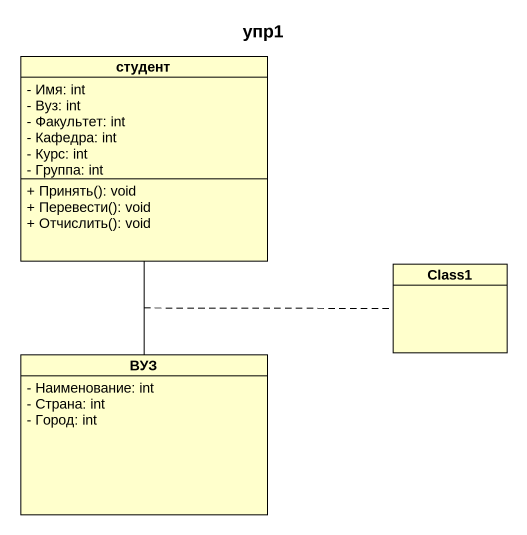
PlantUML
@startuml
title упр1
hide circle
hide empty members
skinparam classAttributeIconSize 0
class студент {
  - Имя: int
  - Вуз: int
  - Факультет: int
  - Кафедра: int
  - Курс: int
  - Группа: int
  + Принять(): void
  + Перевести(): void
  + Отчислить(): void
}
class Class1
class ВУЗ {
  - Наименование: int
  - Страна: int
  - Город: int
}
студент -- ВУЗ
(студент, ВУЗ) .. Class1
@enduml
